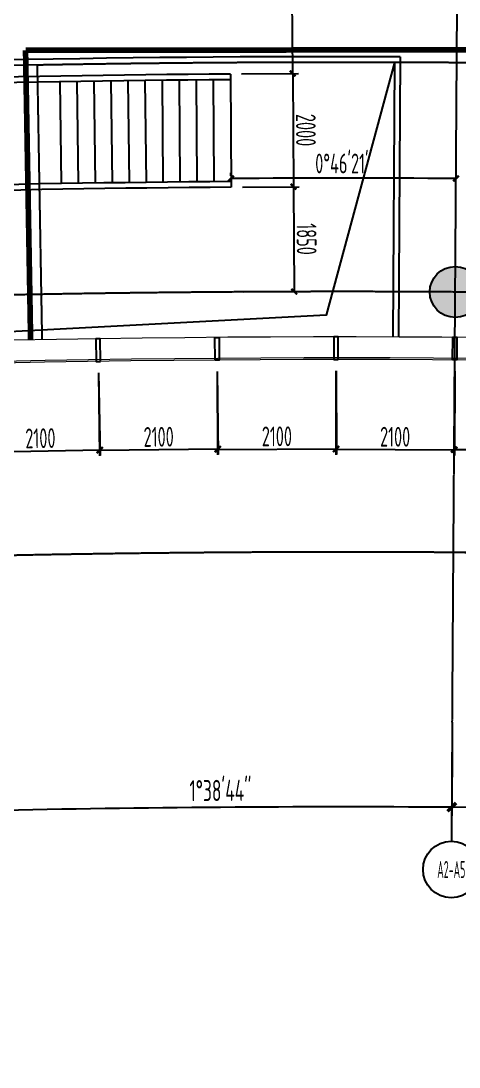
# Model space of a CAD drawing. Header units: millimetres. Extents: x 11515858 to 24947533, y -12764720 to -6305528.
# Drawn here: x 11773042 to 11780788, y -6414175 to -6395697 of the extents above; entities that cross this region are included whole.
import ezdxf
from ezdxf.enums import TextEntityAlignment as Align

# ---------------------------------------------------------------- set-up
doc = ezdxf.new("R2010")
doc.units = ezdxf.units.MM
doc.header["$LTSCALE"] = 10
for name, pattern in [('A2-RG-AXIS$0$CENTER', [2, 1.25, -0.25, 0.25, -0.25]), ('A2-RG-AXIS$0$DOTE', [2.42, 2, -0.2, 0.02, -0.2]), ('A2-RI-F3$0$DASHDOT2', [0.5, 0.25, -0.125, 0, -0.125]), ('A2-RI-F3$0$DASHED2', [0.375, 0.25, -0.125]), ('A2-RI-F3$0$HIDDEN', [0.375, 0.25, -0.125]), ('A2-RI-F3$0$HIDDEN2', [0.1875, 0.125, -0.0625])]:
    doc.linetypes.add(name, pattern=pattern)
for name, color, linetype in [('A2-RB-F3$0$$34$A-DIMS-100', 1, 'Continuous'), ('A2-RB-F3$0$A-DIMS-100', 1, 'Continuous'), ('A2-RG-AXIS$0$A-AXIS', 1, 'Continuous'), ('A2-RG-AXIS$0$A-DIMS-100', 1, 'Continuous'), ('A2-RG-AXIS$0$A-GRID', 1, 'A2-RG-AXIS$0$CENTER'), ('A2-RG-AXIS$0$A-SYMB', 4, 'Continuous'), ('A2-RI-F3$0$A-DOOR-ROLL', 2, 'A2-RI-F3$0$DASHED2'), ('A2-RI-F3$0$A-STRS-HRAL', 80, 'Continuous'), ('A2-RI-F3$0$A-SYMB-VOID', 35, 'Continuous'), ('A2-RI-F3$0$an-flor-abov', 2, 'A2-RI-F3$0$HIDDEN2'), ('A2-RI-F3$0$an-wndw-mull-v', 3, 'Continuous'), ('A2-RS-F3$0$A-HATH-GRAY', 8, 'Continuous'), ('A2-RS-F3$0$A-WALL-CONC', 6, 'Continuous'), ('A2-RV-F3$0$A-STRS', 50, 'Continuous'), ('A2-RV-F3$0$A-STRS-HRAL', 80, 'Continuous')]:
    doc.layers.add(name, color=color, linetype=linetype)
doc.layers.add('A2-RI-F3$0$A-GLAZ', color=140, linetype='Continuous', lineweight=5)
doc.styles.add('A2-RB-F3$0$$0$XD2008', font='hzs.shx', dxfattribs={"width": 0.7, "bigfont": 'hztxt.shx'})
doc.styles.add('A2-RB-F3$0$XD2008', font='hzs.shx', dxfattribs={"width": 0.7, "bigfont": 'hztxt.shx'})
doc.styles.add('A2-RG-AXIS$0$ECADI', font='hzs.shx', dxfattribs={"width": 0.7, "bigfont": 'hztxt.shx'})
doc.styles.add('A2-RG-AXIS$0$XD2008', font='hzs.shx', dxfattribs={"width": 0.7, "bigfont": 'hztxt.shx'})
doc.dimstyles.new('A2-RB-F3$0$$0$XD100$0', dxfattribs={"dimscale": 100, "dimtxt": 3.5, "dimasz": 1, "dimexe": 1, "dimexo": 2, "dimgap": 0.5, "dimtad": 1, "dimdec": 0, "dimdsep": 46, "dimtxsty": 'A2-RB-F3$0$$0$XD2008', "dimblk1": 'A2-RB-F3$0$$20$_ArchTick', "dimblk2": 'A2-RB-F3$0$$20$_ArchTick', "dimsah": 1, "dimcen": 2.5, "dimclrt": 4, "dimaunit": 1, "dimadec": 0, "dimazin": 0, "dimtfac": 1, "dimtdec": 0, "dimtix": 1, "dimtmove": 2, "dimatfit": 3, "dimfxl": 0, "dimtolj": 1, "dimtzin": 0, "dimarcsym": 0})
doc.dimstyles.new('A2-RB-F3$0$XD100$0', dxfattribs={"dimscale": 100, "dimtxt": 3.5, "dimasz": 1, "dimexe": 1, "dimexo": 2, "dimgap": 0.5, "dimtad": 1, "dimdec": 0, "dimdsep": 46, "dimtxsty": 'A2-RB-F3$0$XD2008', "dimblk1": 'A2-RB-F3$0$_ArchTick', "dimblk2": 'A2-RB-F3$0$_ArchTick', "dimsah": 1, "dimcen": 2.5, "dimclrt": 4, "dimaunit": 1, "dimadec": 0, "dimazin": 0, "dimtfac": 1, "dimtdec": 0, "dimtix": 1, "dimtmove": 1, "dimatfit": 3, "dimfxl": 0, "dimtolj": 1, "dimtzin": 0, "dimarcsym": 0})
doc.dimstyles.new('A2-RG-AXIS$0$XD150', dxfattribs={"dimscale": 300, "dimtxt": 2.5, "dimasz": 1.5, "dimexe": 1, "dimexo": 2, "dimgap": 0.5, "dimtad": 1, "dimdec": 0, "dimdsep": 46, "dimtxsty": 'A2-RG-AXIS$0$XD2008', "dimcen": 2.5, "dimclrt": 4, "dimaunit": 1, "dimadec": 3, "dimazin": 0, "dimtfac": 1, "dimtdec": 0, "dimtmove": 2, "dimatfit": 3, "dimfxl": 0, "dimtolj": 1, "dimtzin": 0, "dimarcsym": 0})

# ---------------------------------------------------------------- blocks, each defined once
blk = doc.blocks.new('A2-RG-AXIS$0$ECADI-TAG-GRID')
at = {"color": 13}
blk.add_circle((0, 0), 5, dxfattribs=at)
at = {"style": 'A2-RG-AXIS$0$ECADI', "width": 0.7}
blk.add_attdef('GRID', text='', height=5, dxfattribs=at).set_placement((0, 0), align=Align.MIDDLE)
blk = doc.blocks.new('A2-RG-AXIS$0$_ArchTick')
at = {"color": 0, "linetype": 'ByBlock', "const_width": 0.4}
blk.add_lwpolyline([(-0.5, -0.5), (0.5, 0.5)], dxfattribs=at)
blk = doc.blocks.new('*D488')
at = {"layer": 'A2-RG-AXIS$0$A-DIMS-100', "color": 0, "lineweight": -2, "ltscale": 3, "transparency": 16777216}
for p, q in [((11780666, -6408385), (11780657, -6409735)), ((11788872, -6408559), (11788824, -6409908))]:
    blk.add_line(p, q, dxfattribs=at)
blk.add_arc((11778731, -6694179), 284600, 87.96659, 89.61201, dxfattribs=at)
at = {"layer": 'Defpoints', "color": 0, "ltscale": 3, "transparency": 16777216}
for p in [(11780668, -6408085), (11788882, -6408259), (11786106, -6409674), (11778731, -6694179)]:
    blk.add_point(p, dxfattribs=at)
at = {"layer": 'A2-RG-AXIS$0$A-DIMS-100', "color": 0, "lineweight": -2, "ltscale": 3, "transparency": 16777216, "xscale": 150, "yscale": 150, "zscale": 150}
for p, rotation in [((11780658, -6409585), 179.6120120871543), ((11788829, -6409758), 357.9665933294134)]:
    blk.add_blockref('A2-RG-AXIS$0$_ArchTick', p, dxfattribs=dict(at, rotation=rotation))
at = {"layer": 'A2-RG-AXIS$0$A-DIMS-100', "color": 4, "ltscale": 3, "transparency": 16777216, "insert": (11784750, -6409344), "char_height": 375, "attachment_point": 5, "rotation": 358.7893, "style": 'A2-RG-AXIS$0$XD2008'}
blk.add_mtext('\\A1;1°38\'44"', dxfattribs=at)
blk = doc.blocks.new('*D497')
at = {"layer": 'A2-RG-AXIS$0$A-DIMS-100', "color": 0, "lineweight": -2, "ltscale": 3, "transparency": 16777216}
for p, q in [((11772459, -6408448), (11772489, -6409797)), ((11780666, -6408385), (11780657, -6409735))]:
    blk.add_line(p, q, dxfattribs=at)
blk.add_arc((11778731, -6694179), 284600, 89.61201, 91.25743, dxfattribs=at)
at = {"layer": 'Defpoints', "color": 0, "ltscale": 3, "transparency": 16777216}
for p in [(11772452, -6408148), (11780668, -6408085), (11777934, -6409580), (11778731, -6694179)]:
    blk.add_point(p, dxfattribs=at)
at = {"layer": 'A2-RG-AXIS$0$A-DIMS-100', "color": 0, "lineweight": -2, "ltscale": 3, "transparency": 16777216, "xscale": 150, "yscale": 150, "zscale": 150}
for p, rotation in [((11772485, -6409647), 181.2574271685361), ((11780658, -6409585), 359.6120084107951)]:
    blk.add_blockref('A2-RG-AXIS$0$_ArchTick', p, dxfattribs=dict(at, rotation=rotation))
at = {"layer": 'A2-RG-AXIS$0$A-DIMS-100', "color": 4, "ltscale": 3, "transparency": 16777216, "insert": (11776569, -6409289), "char_height": 375, "attachment_point": 5, "rotation": 0.4347, "style": 'A2-RG-AXIS$0$XD2008'}
blk.add_mtext('\\A1;1°38\'44"', dxfattribs=at)
blk = doc.blocks.new('A2-RV-F3')
at = {"layer": 'A2-RV-F3$0$A-STRS', "ltscale": 0.25}
blk.add_line((11776757, -6398463), (11776757, -6398535), dxfattribs=at)
at = {"layer": 'A2-RV-F3$0$A-STRS'}
for points in [[(11776747, -6396635), (11776758, -6398635)], [(11773762, -6398570), (11773734, -6396771)], [(11774062, -6398566), (11774035, -6396766)], [(11774361, -6398561), (11774336, -6396761)], [(11774661, -6398557), (11774638, -6396757)], [(11774960, -6398553), (11774939, -6396753)], [(11775260, -6398549), (11775240, -6396749)], [(11775559, -6398546), (11775542, -6396746)], [(11775859, -6398543), (11775843, -6396743)], [(11776158, -6398540), (11776144, -6396740)], [(11776458, -6398537), (11776446, -6396738)]]:
    blk.add_lwpolyline(points, dxfattribs=at)
at = {"layer": 'A2-RV-F3$0$A-STRS-HRAL'}
for radius, start, end in [(297554, 90.38206, 92.69098), (297454, 90.38208, 92.71018), (295654, 90.38242, 92.709), (295554, 90.38244, 92.68955)]:
    blk.add_arc((11778731, -6694183), radius, start, end, dxfattribs=at)
blk = doc.blocks.new('A2-RB-F3$0$_ArchTick')
at = {"color": 0, "linetype": 'ByBlock', "const_width": 0.4}
blk.add_lwpolyline([(-0.5, -0.5), (0.5, 0.5)], dxfattribs=at)
blk = doc.blocks.new('*D978')
at = {"layer": 'A2-RB-F3$0$A-DIMS-100', "color": 0, "lineweight": -2, "transparency": 16777216}
for p, q in [((11780920, -6400487), (11782397, -6400497)), ((11782291, -6401446), (11782297, -6400496)), ((11780913, -6401437), (11782391, -6401447))]:
    blk.add_line(p, q, dxfattribs=at)
at = {"layer": 'Defpoints', "color": 0, "transparency": 16777216}
for p in [(11780720, -6400485), (11782297, -6400496), (11780713, -6401435)]:
    blk.add_point(p, dxfattribs=at)
at = {"layer": 'A2-RB-F3$0$A-DIMS-100', "color": 0, "lineweight": -2, "transparency": 16777216, "xscale": 100, "yscale": 100, "zscale": 100}
for p, rotation in [((11782297, -6400496), 89.61201001902933), ((11782291, -6401446), 269.6120100190294)]:
    blk.add_blockref('A2-RB-F3$0$_ArchTick', p, dxfattribs=dict(at, rotation=rotation))
at = {"layer": 'A2-RB-F3$0$A-DIMS-100', "color": 4, "transparency": 16777216, "insert": (11782069, -6400970), "char_height": 350, "attachment_point": 5, "rotation": 89.612, "style": 'A2-RB-F3$0$XD2008'}
blk.add_mtext('\\A1;950', dxfattribs=at)
blk = doc.blocks.new('*D979')
at = {"layer": 'A2-RB-F3$0$A-DIMS-100', "color": 0, "lineweight": -2, "transparency": 16777216}
for p, q in [((11780911, -6401687), (11782389, -6401697)), ((11782289, -6401696), (11782266, -6405096)), ((11780888, -6405087), (11782366, -6405097))]:
    blk.add_line(p, q, dxfattribs=at)
at = {"layer": 'Defpoints', "color": 0, "transparency": 16777216}
for p in [(11780711, -6401685), (11780688, -6405085), (11782266, -6405096)]:
    blk.add_point(p, dxfattribs=at)
at = {"layer": 'A2-RB-F3$0$A-DIMS-100', "color": 0, "lineweight": -2, "transparency": 16777216, "xscale": 100, "yscale": 100, "zscale": 100}
for p, rotation in [((11782289, -6401696), 89.61201009573603), ((11782266, -6405096), 269.612010095736)]:
    blk.add_blockref('A2-RB-F3$0$_ArchTick', p, dxfattribs=dict(at, rotation=rotation))
at = {"layer": 'A2-RB-F3$0$A-DIMS-100', "color": 4, "transparency": 16777216, "insert": (11782016, -6403854), "char_height": 350, "attachment_point": 5, "rotation": 89.612, "style": 'A2-RB-F3$0$XD2008'}
blk.add_mtext('\\A1;3400', dxfattribs=at)
blk = doc.blocks.new('*D627')
at = {"layer": 'A2-RB-F3$0$A-DIMS-100', "color": 0, "lineweight": -2, "transparency": 16777216}
for p, q in [((11780913, -6401437), (11782391, -6401447)), ((11782291, -6401446), (11782289, -6401696)), ((11780911, -6401687), (11782389, -6401697)), ((11782290, -6401571), (11781645, -6401940)), ((11781645, -6401940), (11781640, -6402670))]:
    blk.add_line(p, q, dxfattribs=at)
at = {"layer": 'Defpoints', "color": 0, "transparency": 16777216}
for p in [(11780713, -6401435), (11780711, -6401685), (11782289, -6401696)]:
    blk.add_point(p, dxfattribs=at)
at = {"layer": 'A2-RB-F3$0$A-DIMS-100', "color": 0, "lineweight": -2, "transparency": 16777216, "xscale": 100, "yscale": 100, "zscale": 100}
for p, rotation in [((11782291, -6401446), 89.61201038735045), ((11782289, -6401696), 269.6120103873504)]:
    blk.add_blockref('A2-RB-F3$0$_ArchTick', p, dxfattribs=dict(at, rotation=rotation))
at = {"layer": 'A2-RB-F3$0$A-DIMS-100', "color": 4, "transparency": 16777216, "insert": (11781417, -6402304), "char_height": 350, "attachment_point": 5, "rotation": 89.612, "style": 'A2-RB-F3$0$XD2008'}
blk.add_mtext('\\A1;250', dxfattribs=at)
blk = doc.blocks.new('*D671')
at = {"layer": 'A2-RB-F3$0$A-DIMS-100', "color": 0, "lineweight": -2, "transparency": 16777216}
for p, q in [((11776942, -6396632), (11777947, -6396625)), ((11777847, -6396626), (11777861, -6398626)), ((11776956, -6398632), (11777961, -6398625))]:
    blk.add_line(p, q, dxfattribs=at)
at = {"layer": 'Defpoints', "color": 0, "transparency": 16777216}
for p in [(11776742, -6396634), (11776756, -6398634), (11777861, -6398626)]:
    blk.add_point(p, dxfattribs=at)
at = {"layer": 'A2-RB-F3$0$A-DIMS-100', "color": 0, "lineweight": -2, "transparency": 16777216, "xscale": 100, "yscale": 100, "zscale": 100}
for p, rotation in [((11777847, -6396626), 90.38452838231392), ((11777861, -6398626), 270.3845283823139)]:
    blk.add_blockref('A2-RB-F3$0$_ArchTick', p, dxfattribs=dict(at, rotation=rotation))
at = {"layer": 'A2-RB-F3$0$A-DIMS-100', "color": 4, "transparency": 16777216, "insert": (11778079, -6397625), "char_height": 350, "attachment_point": 5, "rotation": 270.3845, "style": 'A2-RB-F3$0$XD2008'}
blk.add_mtext('\\A1;2000', dxfattribs=at)
blk = doc.blocks.new('*D672')
at = {"layer": 'A2-RB-F3$0$A-DIMS-100', "color": 0, "lineweight": -2, "transparency": 16777216}
for p, q in [((11776956, -6398632), (11777960, -6398625)), ((11777860, -6398626), (11777873, -6400478)), ((11776968, -6400484), (11777973, -6400477))]:
    blk.add_line(p, q, dxfattribs=at)
at = {"layer": 'Defpoints', "color": 0, "transparency": 16777216}
for p in [(11776756, -6398634), (11776768, -6400485), (11777873, -6400478)]:
    blk.add_point(p, dxfattribs=at)
at = {"layer": 'A2-RB-F3$0$A-DIMS-100', "color": 0, "lineweight": -2, "transparency": 16777216, "xscale": 100, "yscale": 100, "zscale": 100}
for p, rotation in [((11777860, -6398626), 90.38287869712845), ((11777873, -6400478), 270.3828786971284)]:
    blk.add_blockref('A2-RB-F3$0$_ArchTick', p, dxfattribs=dict(at, rotation=rotation))
at = {"layer": 'A2-RB-F3$0$A-DIMS-100', "color": 4, "transparency": 16777216, "insert": (11778092, -6399550), "char_height": 350, "attachment_point": 5, "rotation": 270.3829, "style": 'A2-RB-F3$0$XD2008'}
blk.add_mtext('\\A1;1850', dxfattribs=at)
blk = doc.blocks.new('*D673')
at = {"layer": 'A2-RB-F3$0$A-DIMS-100', "color": 0, "lineweight": -2, "transparency": 16777216}
for p, q in [((11776921, -6393384), (11777925, -6393377)), ((11777847, -6396626), (11777825, -6393378)), ((11776942, -6396632), (11777947, -6396625))]:
    blk.add_line(p, q, dxfattribs=at)
at = {"layer": 'Defpoints', "color": 0, "transparency": 16777216}
for p in [(11776721, -6393385), (11777825, -6393378), (11776742, -6396634)]:
    blk.add_point(p, dxfattribs=at)
at = {"layer": 'A2-RB-F3$0$A-DIMS-100', "color": 0, "lineweight": -2, "transparency": 16777216, "xscale": 100, "yscale": 100, "zscale": 100}
for p, rotation in [((11777825, -6393378), 90.38288991197301), ((11777847, -6396626), 270.382889911973)]:
    blk.add_blockref('A2-RB-F3$0$_ArchTick', p, dxfattribs=dict(at, rotation=rotation))
at = {"layer": 'A2-RB-F3$0$A-DIMS-100', "color": 4, "transparency": 16777216, "insert": (11778061, -6395001), "char_height": 350, "attachment_point": 5, "rotation": 270.3829, "style": 'A2-RB-F3$0$XD2008'}
blk.add_mtext('\\A1;3250', dxfattribs=at)
blk = doc.blocks.new('A2-RB-F3$0$$20$_ArchTick')
at = {"color": 0, "linetype": 'ByBlock', "const_width": 0.4}
blk.add_lwpolyline([(-0.5, -0.5), (0.5, 0.5)], dxfattribs=at)
blk = doc.blocks.new('*D679')
at = {"layer": 'A2-RB-F3$0$$34$A-DIMS-100', "color": 0, "lineweight": -2, "transparency": 16777216}
blk.add_line((11776754, -6398434), (11776754, -6398380), dxfattribs=at)
blk.add_arc((11778735, -6693548), 295074, 89.61201, 90.38453, dxfattribs=at)
at = {"layer": 'Defpoints', "color": 0, "transparency": 16777216}
for p in [(11780940, -6367886), (11779407, -6398474), (11776756, -6398634), (11776775, -6401435), (11780668, -6408085)]:
    blk.add_point(p, dxfattribs=at)
at = {"layer": 'A2-RB-F3$0$$34$A-DIMS-100', "color": 0, "lineweight": -2, "transparency": 16777216, "xscale": 100, "yscale": 100, "zscale": 100}
for p, rotation in [((11776755, -6398480), 180.3845283823108), ((11780733, -6398480), 359.6120103874664)]:
    blk.add_blockref('A2-RB-F3$0$$20$_ArchTick', p, dxfattribs=dict(at, rotation=rotation))
at = {"layer": 'A2-RB-F3$0$$34$A-DIMS-100', "color": 4, "transparency": 16777216, "insert": (11778744, -6398215), "char_height": 350, "attachment_point": 5, "rotation": 359.9983, "style": 'A2-RB-F3$0$$0$XD2008'}
blk.add_mtext('\\A1;0°46\'21"', dxfattribs=at)
blk = doc.blocks.new('*D694')
at = {"layer": 'A2-RB-F3$0$A-DIMS-100', "color": 0, "lineweight": -2, "transparency": 16777216}
for p, q in [((11780709, -6401885), (11780694, -6403370)), ((11782809, -6401907), (11782794, -6403392)), ((11782795, -6403292), (11780695, -6403270))]:
    blk.add_line(p, q, dxfattribs=at)
at = {"layer": 'Defpoints', "color": 0, "transparency": 16777216}
for p in [(11780711, -6401685), (11782811, -6401707), (11780695, -6403270)]:
    blk.add_point(p, dxfattribs=at)
at = {"layer": 'A2-RB-F3$0$A-DIMS-100', "color": 0, "lineweight": -2, "transparency": 16777216, "xscale": 100, "yscale": 100, "zscale": 100}
for p, rotation in [((11780695, -6403270), 179.4063356730773), ((11782795, -6403292), 359.4063356730773)]:
    blk.add_blockref('A2-RB-F3$0$_ArchTick', p, dxfattribs=dict(at, rotation=rotation))
at = {"layer": 'A2-RB-F3$0$A-DIMS-100', "color": 4, "transparency": 16777216, "insert": (11781747, -6403056), "char_height": 350, "attachment_point": 5, "rotation": 359.4063, "style": 'A2-RB-F3$0$XD2008'}
blk.add_mtext('\\A1;2100', dxfattribs=at)
blk = doc.blocks.new('*D695')
at = {"layer": 'A2-RB-F3$0$A-DIMS-100', "color": 0, "lineweight": -2, "transparency": 16777216}
for p, q in [((11772316, -6401949), (11772342, -6403411)), ((11774415, -6401911), (11774441, -6403374)), ((11772340, -6403311), (11774440, -6403274))]:
    blk.add_line(p, q, dxfattribs=at)
at = {"layer": 'Defpoints', "color": 0, "transparency": 16777216}
for p in [(11772312, -6401749), (11774412, -6401711), (11774440, -6403274)]:
    blk.add_point(p, dxfattribs=at)
at = {"layer": 'A2-RB-F3$0$A-DIMS-100', "color": 0, "lineweight": -2, "transparency": 16777216, "xscale": 100, "yscale": 100, "zscale": 100}
for p, rotation in [((11772340, -6403311), 181.0332101107423), ((11774440, -6403274), 1.033210110742278)]:
    blk.add_blockref('A2-RB-F3$0$_ArchTick', p, dxfattribs=dict(at, rotation=rotation))
at = {"layer": 'A2-RB-F3$0$A-DIMS-100', "color": 4, "transparency": 16777216, "insert": (11773386, -6403068), "char_height": 350, "attachment_point": 5, "rotation": 1.0332, "style": 'A2-RB-F3$0$XD2008'}
blk.add_mtext('\\A1;2100', dxfattribs=at)
blk = doc.blocks.new('*D696')
at = {"layer": 'A2-RB-F3$0$A-DIMS-100', "color": 0, "lineweight": -2, "transparency": 16777216}
for p, q in [((11776514, -6401887), (11776531, -6403356)), ((11774414, -6401911), (11774431, -6403381)), ((11774430, -6403281), (11776529, -6403256))]:
    blk.add_line(p, q, dxfattribs=at)
at = {"layer": 'Defpoints', "color": 0, "transparency": 16777216}
for p in [(11776511, -6401687), (11774412, -6401711), (11776529, -6403256)]:
    blk.add_point(p, dxfattribs=at)
at = {"layer": 'A2-RB-F3$0$A-DIMS-100', "color": 0, "lineweight": -2, "transparency": 16777216, "xscale": 100, "yscale": 100, "zscale": 100}
for p, rotation in [((11776529, -6403256), 0.6589586041781537), ((11774430, -6403281), 180.6589586041782)]:
    blk.add_blockref('A2-RB-F3$0$_ArchTick', p, dxfattribs=dict(at, rotation=rotation))
at = {"layer": 'A2-RB-F3$0$A-DIMS-100', "color": 4, "transparency": 16777216, "insert": (11775477, -6403043), "char_height": 350, "attachment_point": 5, "rotation": 0.659, "style": 'A2-RB-F3$0$XD2008'}
blk.add_mtext('\\A1;2100', dxfattribs=at)
blk = doc.blocks.new('*D697')
at = {"layer": 'A2-RB-F3$0$A-DIMS-100', "color": 0, "lineweight": -2, "transparency": 16777216}
for p, q in [((11776512, -6401887), (11776518, -6403364)), ((11778612, -6401879), (11778618, -6403356)), ((11776518, -6403264), (11778618, -6403256))]:
    blk.add_line(p, q, dxfattribs=at)
at = {"layer": 'Defpoints', "color": 0, "transparency": 16777216}
for p in [(11776511, -6401687), (11778611, -6401679), (11778618, -6403256)]:
    blk.add_point(p, dxfattribs=at)
at = {"layer": 'A2-RB-F3$0$A-DIMS-100', "color": 0, "lineweight": -2, "transparency": 16777216, "xscale": 100, "yscale": 100, "zscale": 100}
for p, rotation in [((11778618, -6403256), 0.2290421384807419), ((11776518, -6403264), 180.2290421384808)]:
    blk.add_blockref('A2-RB-F3$0$_ArchTick', p, dxfattribs=dict(at, rotation=rotation))
at = {"layer": 'A2-RB-F3$0$A-DIMS-100', "color": 4, "transparency": 16777216, "insert": (11777567, -6403035), "char_height": 350, "attachment_point": 5, "rotation": 0.229, "style": 'A2-RB-F3$0$XD2008'}
blk.add_mtext('\\A1;2100', dxfattribs=at)
blk = doc.blocks.new('*D698')
at = {"layer": 'A2-RB-F3$0$A-DIMS-100', "color": 0, "lineweight": -2, "transparency": 16777216}
for p, q in [((11778611, -6401879), (11778606, -6403363)), ((11780711, -6401885), (11780706, -6403370)), ((11778606, -6403263), (11780706, -6403270))]:
    blk.add_line(p, q, dxfattribs=at)
at = {"layer": 'Defpoints', "color": 0, "transparency": 16777216}
for p in [(11778611, -6401679), (11780711, -6401685), (11780706, -6403270)]:
    blk.add_point(p, dxfattribs=at)
at = {"layer": 'A2-RB-F3$0$A-DIMS-100', "color": 0, "lineweight": -2, "transparency": 16777216, "xscale": 100, "yscale": 100, "zscale": 100}
for p, rotation in [((11778606, -6403263), 179.8176849726864), ((11780706, -6403270), 359.8176849726863)]:
    blk.add_blockref('A2-RB-F3$0$_ArchTick', p, dxfattribs=dict(at, rotation=rotation))
at = {"layer": 'A2-RB-F3$0$A-DIMS-100', "color": 4, "transparency": 16777216, "insert": (11779657, -6403042), "char_height": 350, "attachment_point": 5, "rotation": 359.8177, "style": 'A2-RB-F3$0$XD2008'}
blk.add_mtext('\\A1;2100', dxfattribs=at)
blk = doc.blocks.new('A2-RI-F3$0$5yrthfh')
at = {"layer": 'A2-RI-F3$0$an-wndw-mull-v'}
blk.add_lwpolyline([(3, -37), (402, -3), (396, 71), (-3, 37), (3, -37)], close=True, dxfattribs=at)
blk = doc.blocks.new('A2-RI-F3$0$A$C047A065C')
for p, rotation in [((18970, -307), 86.02025936125504), ((23170, -275), 85.19754464957471)]:
    blk.add_blockref('A2-RI-F3$0$5yrthfh', p, dxfattribs=dict(rotation=rotation))
at = {"xscale": -1}
for p, rotation in [((21070, -284), 275.2608973875701), ((25270, -282), 274.4383682352043)]:
    blk.add_blockref('A2-RI-F3$0$5yrthfh', p, dxfattribs=dict(at, rotation=rotation))
blk = doc.blocks.new('A2-RS-F3')
at = {"layer": 'A2-RS-F3$0$A-HATH-GRAY', "ltscale": 3}
h = blk.add_hatch(color=256, dxfattribs=at)
h.paths.add_polyline_path([(11780371, -6378133), (11781371, -6378140), (11781380, -6376840), (11780380, -6376833)])
h.paths.add_polyline_path([(11771295, -6378216), (11772295, -6378194), (11772267, -6376895), (11771267, -6376916)])
h.paths.add_polyline_path([(11789445, -6378310), (11790445, -6378346), (11790491, -6377046), (11789491, -6377011)])
h.paths.add_polyline_path([(11794061, -6377996), (11794660, -6378034), (11794711, -6377236), (11794112, -6377197)])
h.paths.add_polyline_path([(11762226, -6378560), (11763225, -6378509), (11763159, -6377211), (11762160, -6377261)])
h.paths.add_polyline_path([(11756038, -6378647), (11756835, -6378584), (11756756, -6377587), (11755959, -6377650)])
h.paths.add_polyline_path([(11801644, -6378462), (11802243, -6378500), (11802294, -6377702), (11801696, -6377663)])
h.paths.add_polyline_path([(11751541, -6379499), (11752339, -6379435), (11752220, -6377940), (11751422, -6378003)])
h.paths.add_polyline_path([(11807664, -6379406), (11808460, -6379480), (11808572, -6378285), (11807775, -6378211)])
h.paths.add_polyline_path([(11816585, -6380403), (11817577, -6380525), (11817736, -6379235), (11816743, -6379113)])
h.paths.add_polyline_path([(11825579, -6381619), (11826568, -6381768), (11826763, -6380483), (11825774, -6380333)])
h.paths.add_polyline_path([(11793833, -6381539), (11794432, -6381577), (11794483, -6380779), (11793885, -6380740)])
h.paths.add_polyline_path([(11801417, -6382005), (11802015, -6382043), (11802067, -6381245), (11801468, -6381206)])
h.paths.add_polyline_path([(11834536, -6383085), (11835520, -6383263), (11835752, -6381984), (11834768, -6381806)])
h.paths.add_polyline_path([(11843442, -6384837), (11844420, -6385043), (11844688, -6383771), (11843710, -6383565)])
h.paths.add_polyline_path([(11849707, -6386048), (11850486, -6386227), (11850721, -6385255), (11849941, -6385076)])
h.paths.add_polyline_path([(11756683, -6386772), (11757481, -6386706), (11757402, -6385711), (11756605, -6385775)])
h.paths.add_polyline_path([(11752168, -6387374), (11752965, -6387310), (11752846, -6385815), (11752049, -6385879)])
h.paths.add_polyline_path([(11854132, -6387107), (11854912, -6387286), (11855146, -6386314), (11854366, -6386134)])
h.paths.add_polyline_path([(11793236, -6390821), (11793835, -6390859), (11793887, -6390061), (11793288, -6390022)])
h.paths.add_polyline_path([(11800820, -6391286), (11801419, -6391324), (11801470, -6390526), (11800871, -6390487)])
h.paths.add_polyline_path([(11847832, -6393825), (11848612, -6394005), (11848846, -6393033), (11848067, -6392853)])
h.paths.add_polyline_path([(11780263, -6394032), (11781263, -6394039), (11781272, -6392739), (11780272, -6392732)])
h.paths.add_polyline_path([(11771644, -6394112), (11772644, -6394090), (11772615, -6392791), (11771616, -6392812)])
h.paths.add_polyline_path([(11788881, -6394200), (11789880, -6394236), (11789926, -6392936), (11788927, -6392901)])
h.paths.add_polyline_path([(11793009, -6394364), (11793607, -6394402), (11793659, -6393604), (11793060, -6393565)])
h.paths.add_polyline_path([(11763031, -6394440), (11764030, -6394389), (11763964, -6393090), (11762965, -6393141)])
h.paths.add_polyline_path([(11757323, -6394797), (11758120, -6394731), (11758041, -6393736), (11757243, -6393800)])
h.paths.add_polyline_path([(11800592, -6394829), (11801191, -6394867), (11801242, -6394069), (11800643, -6394030)])
h.paths.add_polyline_path([(11852257, -6394884), (11853037, -6395064), (11853271, -6394091), (11852492, -6393912)])
h.paths.add_polyline_path([(11752786, -6395149), (11753584, -6395086), (11753465, -6393591), (11752667, -6393654)])
h.paths.add_polyline_path([(11806189, -6395237), (11806985, -6395311), (11807096, -6394116), (11806300, -6394042)])
h.paths.add_polyline_path([(11814656, -6396186), (11815648, -6396307), (11815806, -6395017), (11814813, -6394896)])
h.paths.add_polyline_path([(11823198, -6397340), (11824186, -6397490), (11824381, -6396205), (11823392, -6396055)])
h.paths.add_polyline_path([(11831682, -6398729), (11832663, -6398921), (11832913, -6397645), (11831931, -6397453)])
h.paths.add_polyline_path([(11840164, -6400383), (11841142, -6400589), (11841411, -6399317), (11840432, -6399110)])
edge = h.paths.add_edge_path()
edge.add_arc((11780719, -6400485), 450, 0, 360)
edge = h.paths.add_edge_path()
edge.add_arc((11772286, -6400549), 450, 0, 360)
edge = h.paths.add_edge_path()
edge.add_arc((11789152, -6400664), 450, 0, 360)
edge = h.paths.add_edge_path()
edge.add_arc((11763857, -6400856), 450, 0, 360)
h.paths.add_polyline_path([(11845946, -6401652), (11846725, -6401831), (11846960, -6400859), (11846180, -6400679)])
edge = h.paths.add_edge_path()
edge.add_arc((11797576, -6401084), 450, 0, 360)
edge = h.paths.add_edge_path()
edge.add_arc((11755441, -6401404), 451, 0, 360)
edge = h.paths.add_edge_path()
edge.add_arc((11805984, -6401746), 450, 0, 360)
h.paths.add_polyline_path([(11850371, -6402710), (11851151, -6402890), (11851385, -6401917), (11850605, -6401738)])
edge = h.paths.add_edge_path()
edge.add_arc((11814369, -6402649), 450, 0, 360)
edge = h.paths.add_edge_path()
edge.add_arc((11822726, -6403793), 450, 0, 360)
edge = h.paths.add_edge_path()
edge.add_arc((11831046, -6405176), 450, 0, 360)
edge = h.paths.add_edge_path()
edge.add_arc((11839323, -6406797), 451, 0, 360)
edge = h.paths.add_edge_path()
edge.add_arc((11847549, -6408655), 451, 0, 360)
at = {"layer": 'A2-RS-F3$0$A-WALL-CONC'}
blk.add_circle((11780719, -6400485), 450, dxfattribs=at)
blk = doc.blocks.new('A2-RG-AXIS')
at = {"layer": 'A2-RG-AXIS$0$A-AXIS', "ltscale": 3}
blk.add_line((11780668.1, -6408085.3), (11780653.9, -6410185.2), dxfattribs=at)
at = {"layer": 'A2-RG-AXIS$0$A-GRID', "linetype": 'A2-RG-AXIS$0$DOTE'}
blk.add_line((11780668.1, -6408085.3), (11780940.3, -6367886.2), dxfattribs=at)
for radius, start, end in [(304100, 75.589285, 95.407644), (300800, 75.589285, 95.407644), (293700, 75.589281, 95.407645), (289100, 75.589281, 95.407645)]:
    blk.add_arc((11778730.7, -6694178.7), radius, start, end, dxfattribs=at)
at = {"layer": 'A2-RG-AXIS$0$A-SYMB'}
ref = blk.add_blockref('A2-RG-AXIS$0$ECADI-TAG-GRID', (11780650.5, -6410685.2), dxfattribs=dict(at, xscale=100, yscale=100, zscale=100))
ref.add_attrib('GRID', 'A2-A5', dxfattribs={"layer": '0', "extrusion": (0, 0, -1), "height": 300, "style": 'A2-RG-AXIS$0$ECADI', "text_generation_flag": 2, "width": 0.5}).set_placement((-11780650.5, -6410685.2), align=Align.MIDDLE)
at = {"layer": 'A2-RG-AXIS$0$A-DIMS-100', "ltscale": 3}
for base, p2, picture, middle in [((11777933.6, -6409579.8), (11772452.4, -6408147.6), '*D497', (11776569.1, -6409288.7)), ((11786105.9, -6409674.3), (11788882.2, -6408258.9), '*D488', (11784750.4, -6409344.1))]:
    dim = blk.add_angular_dim_3p(base=base, center=(11778730.7, -6694178.7), p1=(11780668.1, -6408085.3), p2=p2, dimstyle='A2-RG-AXIS$0$XD150', override={"dimscale": 150, "dimasz": 1, "dimblk": 'A2-RG-AXIS$0$_ArchTick', "dimadec": 4}, dxfattribs=at)
    dim.commit()
    dim.dimension.update_dxf_attribs({"geometry": picture, "text_midpoint": middle})
blk = doc.blocks.new('A2-RB-F3')
at = {"layer": 'A2-RB-F3$0$$34$A-DIMS-100'}
dim = blk.add_angular_dim_2l(base=(11779406.9758, -6398473.8962), line1=((11776774.5038, -6401435.2712), (11776755.7001, -6398633.5031)), line2=((11780668.0768, -6408085.2682), (11780940.2968, -6367886.2033)), dimstyle='A2-RB-F3$0$$0$XD100$0', override={"dimadec": 4}, dxfattribs=at)
dim.commit()
dim.dimension.update_dxf_attribs({"geometry": '*D679', "text_midpoint": (11778743.9034, -6398214.7978)})
at = {"layer": 'A2-RB-F3$0$A-DIMS-100'}
for p1, p2, distance, text, picture, middle in [((11776742.3, -6396633.5), (11776720.6, -6393385.4), -1104.9, '3250', '*D673', (11778061.3, -6395000.6)), ((11776755.7, -6398633.5), (11776768.1, -6400485.3), 1104.8, '1850', '*D672', (11778091.7, -6399550.5))]:
    dim = blk.add_aligned_dim(p1=p1, p2=p2, distance=distance, text=text, dimstyle='A2-RB-F3$0$XD100$0', dxfattribs=at)
    dim.commit()
    dim.dimension.update_dxf_attribs({"geometry": picture, "text_midpoint": middle})
for p1, p2, distance, picture, middle in [((11776742.3, -6396633.5), (11776755.7, -6398633.5), 1104.9, '*D671', (11778078.8, -6397624.6)), ((11780713.1, -6401435.4), (11780719.5, -6400485.4), -1577.9, '*D978', (11782069.2, -6400969.6)), ((11774411.5, -6401711.3), (11776511.4, -6401687.1), -1569.4, '*D696', (11775476.9, -6403043.5)), ((11776511.4, -6401687.1), (11778611.5, -6401678.7), -1577.2, '*D697', (11777566.8, -6403035.1)), ((11778611.5, -6401678.7), (11780711.4, -6401685.4), -1584.7, '*D698', (11779657.1, -6403041.8)), ((11782811.3, -6401707.2), (11780711.4, -6401685.4), 1584.7, '*D694', (11781747.3, -6403055.9)), ((11772311.9, -6401749.2), (11774411.5, -6401711.3), -1562.5, '*D695', (11773385.8, -6403067.5))]:
    dim = blk.add_aligned_dim(p1=p1, p2=p2, distance=distance, dimstyle='A2-RB-F3$0$XD100$0', dxfattribs=at)
    dim.commit()
    dim.dimension.update_dxf_attribs({"geometry": picture, "text_midpoint": middle})
for base, p1, p2, picture, middle in [((11782289.3, -6401696.1), (11780713.1, -6401435.4), (11780711.4, -6401685.4), '*D627', (11781644.6, -6401990.2)), ((11782266.3, -6405096), (11780711.4, -6401685.4), (11780688.4, -6405085.3), '*D979', (11782241.3, -6403855.8))]:
    dim = blk.add_linear_dim(base=base, p1=p1, p2=p2, angle=269.61201, dimstyle='A2-RB-F3$0$XD100$0', dxfattribs=at)
    dim.commit()
    dim.dimension.update_dxf_attribs({"geometry": picture, "text_midpoint": middle, "dimtype": 129})
blk = doc.blocks.new('A2-RI-F3')
at = {"layer": 'A2-RI-F3$0$A-DOOR-ROLL', "linetype": 'A2-RI-F3$0$DASHDOT2', "const_width": 100}
blk.add_lwpolyline([(11803730.5, -6402347.6), (11804167.1, -6397271.2, 0.0263465), (11773123.8, -6396216.2), (11773213.3, -6401330.7)], format="xyb", dxfattribs=at)
at = {"layer": 'A2-RI-F3$0$A-GLAZ'}
for radius, start, end in [(292900, 76.321235, 95.292728), (292500, 76.242989, 95.370975), (292530, 76.248865, 95.365099)]:
    blk.add_arc((11778730.7, -6694178.7), radius, start, end, dxfattribs=at)
at = {"layer": 'A2-RI-F3$0$A-STRS-HRAL'}
for p, q in [((11779747.7, -6396330.5), (11779714.1, -6401280.4)), ((11779647, -6396430.1), (11779614.1, -6401280.1))]:
    blk.add_line(p, q, dxfattribs=at)
for radius, start, end in [(297853.8, 89.804364, 92.710434), (297753.8, 89.823671, 92.691127)]:
    blk.add_arc((11778730.6, -6694182.5), radius, start, end, dxfattribs=at)
at = {"layer": 'A2-RI-F3$0$A-SYMB-VOID', "ltscale": 500}
blk.add_lwpolyline([(11779647, -6396430.1), (11778437.1, -6400895.3), (11764996.8, -6401600.9)], dxfattribs=at)
at = {"layer": 'A2-RI-F3$0$an-flor-abov', "ltscale": 2}
blk.add_lwpolyline([(11773328.4, -6396477.7), (11773413.3, -6401327)], dxfattribs=at)
blk.add_arc((11778730.6, -6694182.5), 297753.8, 85.141922, 91.039593, dxfattribs=at)
at = {"linetype": 'A2-RI-F3$0$HIDDEN', "ltscale": 3}
blk.add_blockref('A2-RG-AXIS', (0, 0), dxfattribs=at)
blk.add_blockref('A2-RI-F3$0$A$C047A065C', (11755440.6, -6401403.6))

msp = doc.modelspace()

# ---------------------------------------------------------------- block references
for name in ['A2-RB-F3', 'A2-RI-F3', 'A2-RG-AXIS', 'A2-RS-F3', 'A2-RV-F3']:
    msp.add_blockref(name, (0, 0))

doc.saveas('drawing.dxf')
